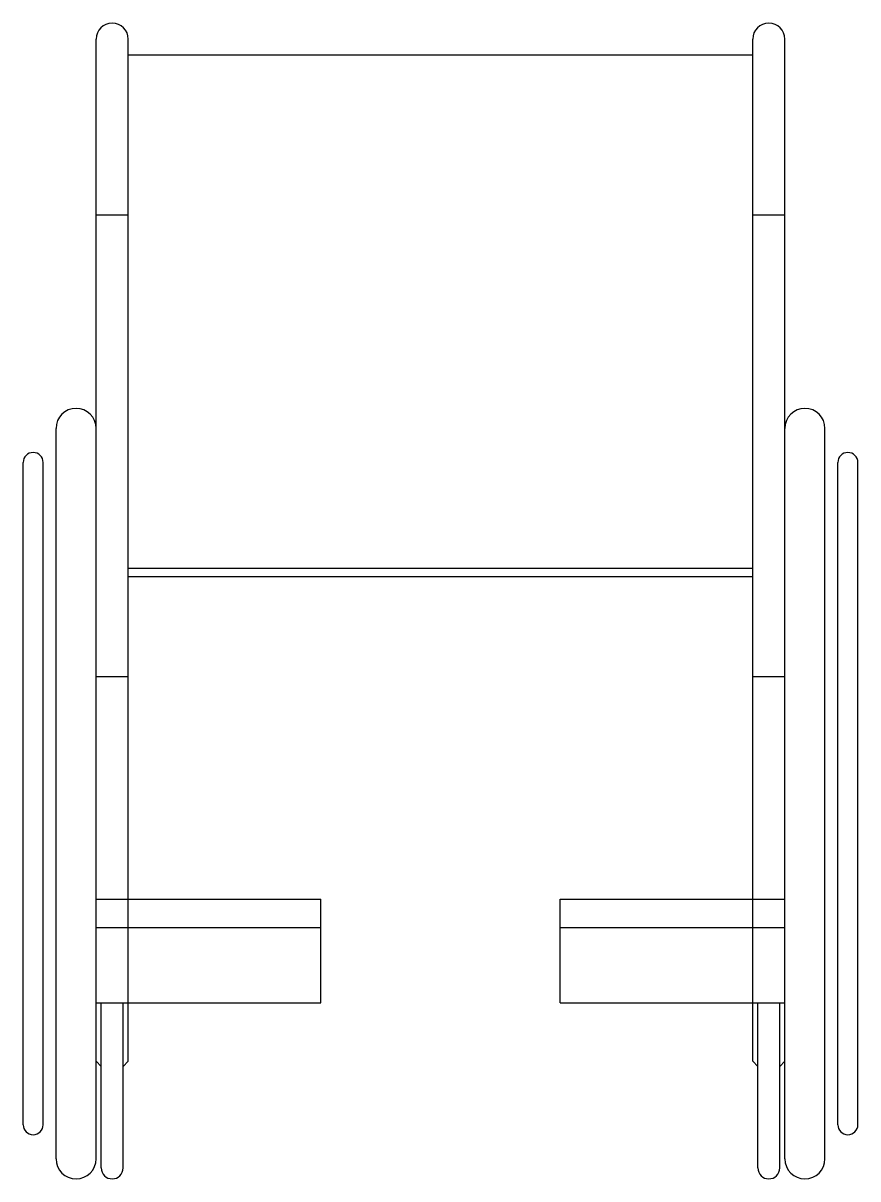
# Model space of a CAD drawing. Extents: x -13 to 13, y 0 to 36.
import ezdxf

# ---------------------------------------------------------------- set-up
doc = ezdxf.new("R2010")
doc.units = 0
doc.header["$MEASUREMENT"] = 0
doc.layers.get('0').update_dxf_attribs({"linetype": 'CONTINUOUS'})

msp = doc.modelspace()

# ---------------------------------------------------------------- linework, layer by layer
for p, q in [((-10.725, 0.625), (-10.725, 35.5)), ((-9.725, 3.665), (-9.725, 35.5)), ((9.725, 3.665), (9.725, 35.5)), ((10.725, 0.625), (10.725, 35.5)), ((-9.725, 35.017), (9.725, 35.017)), ((-10.725, 30.028), (-9.725, 30.028)), ((9.725, 30.028), (10.725, 30.028)), ((-11.975, 0.625), (-11.975, 23.375)), ((11.975, 0.625), (11.975, 23.375)), ((-13, 1.688), (-13, 22.313)), ((-12.375, 1.688), (-12.375, 22.313)), ((12.375, 1.688), (12.375, 22.313)), ((13, 1.688), (13, 22.313)), ((-9.725, 19.018), (9.725, 19.018)), ((-9.725, 18.768), (9.725, 18.768)), ((-10.725, 15.651), (-9.725, 15.651)), ((9.725, 15.651), (10.725, 15.651)), ((-10.725, 8.717), (-3.725, 8.717)), ((-3.725, 5.479), (-3.725, 8.717)), ((3.725, 5.479), (3.725, 8.717)), ((3.725, 8.717), (10.725, 8.717)), ((-10.725, 7.835), (-3.725, 7.835)), ((3.725, 7.835), (10.725, 7.835)), ((-10.725, 5.479), (-3.725, 5.479)), ((-10.565, 0.34), (-10.565, 5.479)), ((-9.885, 0.34), (-9.885, 5.479)), ((3.725, 5.479), (10.725, 5.479)), ((9.885, 0.34), (9.885, 5.479)), ((10.565, 0.34), (10.565, 5.479)), ((-10.565, 3.505), (-10.725, 3.665)), ((-9.885, 3.505), (-9.725, 3.665)), ((9.885, 3.505), (9.725, 3.665)), ((10.565, 3.505), (10.725, 3.665))]:
    msp.add_line(p, q)
for centre, radius, start, end in [((-10.225, 35.5), 0.5, 0, 180), ((10.225, 35.5), 0.5, 0, 180), ((-11.35, 23.375), 0.625, 0, 180), ((11.35, 23.375), 0.625, 0, 180), ((-12.687, 22.313), 0.312, 0, 180), ((12.688, 22.313), 0.312, 0, 180), ((-12.687, 1.688), 0.312, 180, 0), ((12.688, 1.688), 0.312, 180, 0), ((-11.35, 0.625), 0.625, 180, 0), ((11.35, 0.625), 0.625, 180, 0), ((-10.225, 0.34), 0.34, 180, 0), ((10.225, 0.34), 0.34, 180, 0)]:
    msp.add_arc(centre, radius, start, end)

doc.saveas('drawing.dxf')
